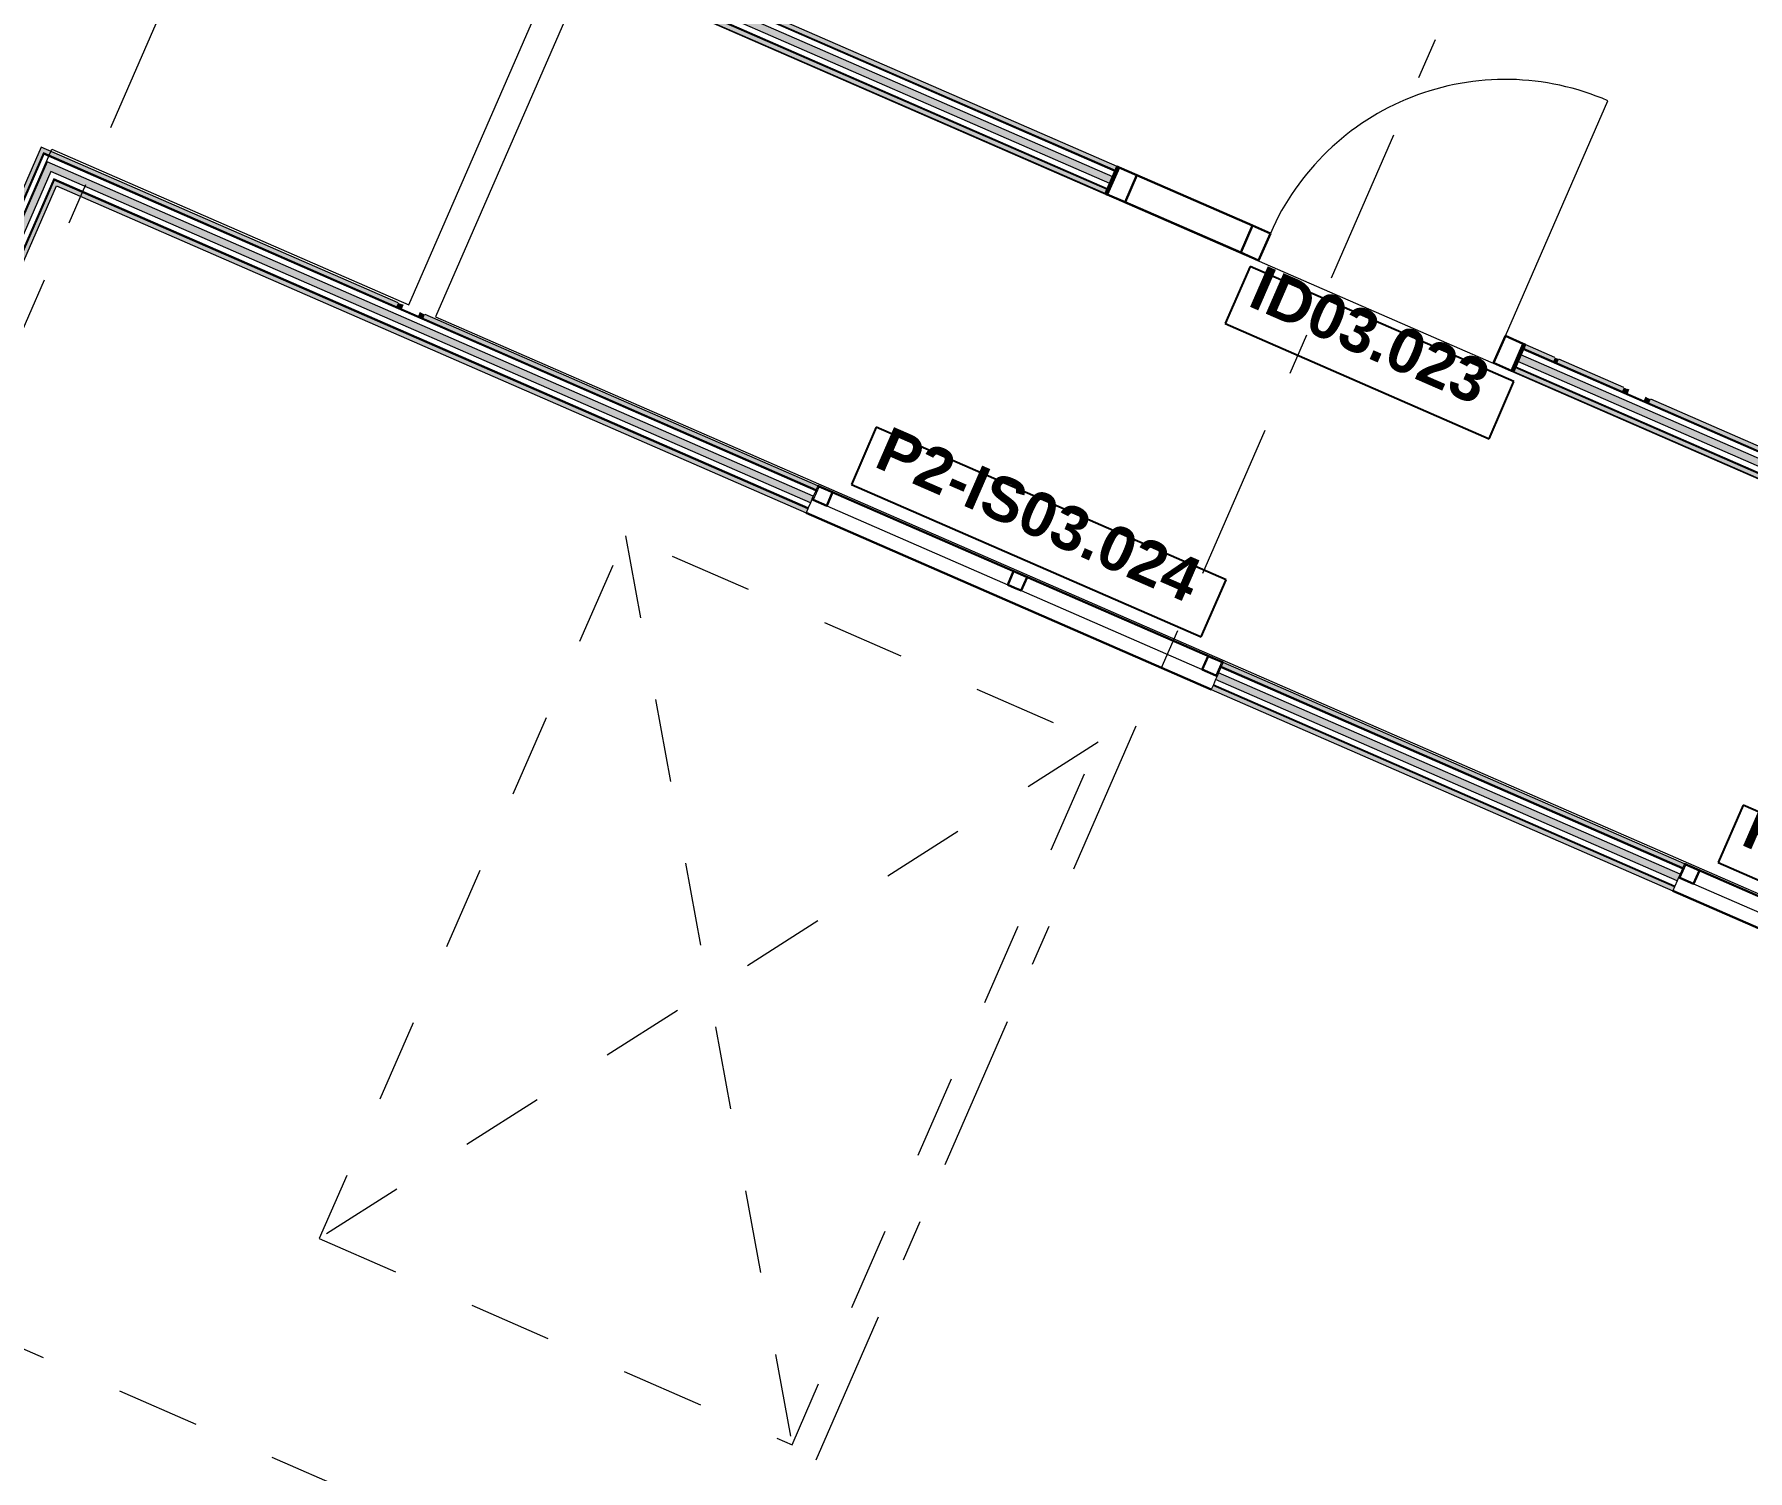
# Model space of a CAD drawing. Header units: millimetres. Extents: x -50172 to 162135, y -142603 to 4572.
# Drawn here: x -4177 to 1637, y -30624 to -25751 of the extents above; entities that cross this region are included whole.
import ezdxf
from ezdxf.enums import TextEntityAlignment as Align

# ---------------------------------------------------------------- set-up
doc = ezdxf.new("R2010")
doc.units = ezdxf.units.MM
doc.header["$MEASUREMENT"] = 0
doc.linetypes.add('Dashed', pattern=[564.444447, 282.222223, -282.222223])
doc.linetypes.add('Double Dashed', pattern=[1093.611073, 529.166651, -211.666656, 141.111112, -211.666656])
for name, color, linetype, lineweight in [('0_Pen_No__1', 7, 'Continuous', 13), ('A-95-MC_Marker_Section_P2.Marker_Pen_No__1', 7, 'Continuous', 13), ('New_A-25-M_Wall_Int_Pen_No__1', 7, 'Continuous', 13), ('New_A-95-P_Drawing_Pen_No__1', 7, 'Continuous', 13), ('New_ArchiCAD Door Markers_Pen_No__1', 7, 'Continuous', 13), ('New_ArchiCAD Door Markers_Pen_No__5', 7, 'Continuous', 25), ('New_ArchiCAD Doors_Pen_No__1', 7, 'Continuous', 13), ('New_ArchiCAD Window Markers_Pen_No__1', 7, 'Continuous', 13), ('New_ArchiCAD Window Markers_Pen_No__5', 7, 'Continuous', 25), ('New_ArchiCAD Windows_Pen_No__1', 7, 'Continuous', 13), ('New_ArchiCAD Windows_Pen_No__83', 8, 'Continuous', 20), ('New_ArchiCAD Zone Stamps_Pen_No__6', 7, 'Continuous', 35), ('New_ArchiCAD Zone Stamps_Pen_No__9', 7, 'Continuous', 13)]:
    doc.layers.add(name, color=color, linetype=linetype, lineweight=lineweight)
for name, color, linetype, lineweight, true_color in [('A-25-M_Wall_Int_Pen_No__107', 7, 'Continuous', 15, 0xa6a6a6), ('New_A-05-M_Gross_Int_Circulation_Pen_No__74', 7, 'Continuous', 20, 0x606060), ('New_A-15-MG_Structural_Grid_Phase_2_Pen_No__222', 7, 'Continuous', 13, 0x65af33), ('New_A-25-M_Wall_Int_Pen_No__107', 7, 'Continuous', 15, 0xa6a6a6), ('New_ArchiCAD Doors_Pen_No__43', 7, 'Continuous', 30, 0x444444), ('New_ArchiCAD Doors_Pen_No__63', 7, 'Continuous', 20, 0x606060), ('New_ArchiCAD Windows_Pen_No__23', 7, 'Continuous', 30, 0x2a2a2a), ('New_ArchiCAD Windows_Pen_No__43', 7, 'Continuous', 30, 0x444444)]:
    doc.layers.add(name, color=color, linetype=linetype, lineweight=lineweight, true_color=true_color)
for name, color, linetype in [('A-95-MC_Marker_Section_P2.Marker', 7, 'Continuous'), ('New_A-05-M_Gross_Int_Circulation', 7, 'Continuous'), ('New_A-15-MG_Structural_Grid_Phase_2', 7, 'Continuous'), ('New_A-25-M_Wall_Int', 7, 'Continuous'), ('New_ArchiCAD Door Markers', 7, 'Continuous'), ('New_ArchiCAD Doors', 7, 'Continuous'), ('New_ArchiCAD Window Markers', 7, 'Continuous'), ('New_ArchiCAD Windows', 7, 'Continuous')]:
    doc.layers.add(name, color=color, linetype=linetype)
doc.styles.add('GENERATED_STYLE_1', font='')
doc.styles.add('GENERATED_STYLE_2', font='')
doc.styles.add('GENERATED_STYLE_3', font='')
doc.styles.add('GENERATED_STYLE_4', font='')
doc.styles.get('GENERATED_STYLE_1').set_extended_font_data('Arial', bold=True)
doc.styles.get('GENERATED_STYLE_2').set_extended_font_data('Swis721 BT', bold=True)
doc.styles.get('GENERATED_STYLE_3').set_extended_font_data('Arial')
doc.styles.get('GENERATED_STYLE_4').set_extended_font_data('Swis721 BT')

# ---------------------------------------------------------------- blocks, each defined once
blk = doc.blocks.new('Corridor 02-Third_INB 3152_2_1', base_point=(-27291.1, -30973.4))
at = {"layer": 'New_A-05-M_Gross_Int_Circulation_Pen_No__74', "linetype": 'Continuous'}
for p, q in [((-2906.6, -26668.8), (-2387.5, -25478.4)), ((-6755.7, -32192), (-4117.1, -26140.9)), ((-4117.1, -26140.9), (-2906.6, -26668.8))]:
    blk.add_line(p, q, dxfattribs=at)
at = {"layer": 'New_ArchiCAD Zone Stamps_Pen_No__6'}
for tag, height, style, p in [('ROOM_NAME', 250, 'GENERATED_STYLE_1', (-28123.9, -29413.8)), ('zoneNameLine2', 250, 'GENERATED_STYLE_1', (-28312.4, -29846)), ('ROOM_NUMBER', 200, 'GENERATED_STYLE_3', (-28500.8, -30266.7)), ('measuredAreaCode', 200, 'GENERATED_STYLE_3', (-28657.8, -30626.8)), ('ROOM_HOLES_PRM', 200, 'GENERATED_STYLE_3', (-28350.4, -30760.8)), ('DUMMY_649', 200, 'GENERATED_STYLE_3', (-27721.3, -31035.2)), ('DUMMY_650', 133.3, 'GENERATED_STYLE_3', (-27442, -31141.7))]:
    blk.add_attdef(tag, text='', height=height, rotation=336.44041, dxfattribs=dict(at, style=style)).set_placement(p, align=Align.TOP_LEFT)
blk = doc.blocks.new('Corridor 01-Third_INB 3350_5_1', base_point=(10603.8, -32200.4))
at = {"layer": 'New_A-05-M_Gross_Int_Circulation_Pen_No__74', "linetype": 'Continuous'}
for p, q in [((-2299.9, -25527.6), (-2815.2, -26709.4)), ((17509.7, -34165.5), (-2299.9, -25527.6)), ((-2815.2, -26709.4), (15122.4, -34531))]:
    blk.add_line(p, q, dxfattribs=at)
at = {"layer": 'New_ArchiCAD Zone Stamps_Pen_No__9'}
for tag, height, style, p in [('ROOM_NAME', 250, 'GENERATED_STYLE_1', (9771, -30640.8)), ('zoneNameLine2', 250, 'GENERATED_STYLE_1', (9582.6, -31072.9)), ('ROOM_NUMBER', 200, 'GENERATED_STYLE_3', (9394.2, -31493.6)), ('measuredAreaCode', 200, 'GENERATED_STYLE_3', (9237.1, -31853.7)), ('DUMMY_649', 200, 'GENERATED_STYLE_3', (9544.5, -31987.8)), ('DUMMY_650', 200, 'GENERATED_STYLE_3', (10033.9, -32201.2)), ('DUMMY_651', 133.3, 'GENERATED_STYLE_3', (10313.2, -32307.7))]:
    blk.add_attdef(tag, text='', height=height, rotation=336.44041, dxfattribs=dict(at, style=style)).set_placement(p, align=Align.TOP_LEFT)
blk = doc.blocks.new('*X270')
at = {"layer": 'New_A-25-M_Wall_Int_Pen_No__107', "linetype": 'Continuous'}
blk.add_hatch(color=256, dxfattribs=at).paths.add_polyline_path([(-2263.5, -25473.6), (-2273.5, -25496.5), (-527.8, -26257.7), (-517.8, -26234.8)])
blk = doc.blocks.new('*X271')
at = {"layer": 'New_A-25-M_Wall_Int_Pen_No__107', "linetype": 'Continuous'}
blk.add_hatch(color=256, dxfattribs=at).paths.add_polyline_path([(856.3, -26861.3), (1837, -27288.9), (1847, -27266), (866.3, -26838.4)])
blk = doc.blocks.new('Door with Sidelight on Side 2 19')
at = {"layer": 'New_ArchiCAD Doors_Pen_No__1', "linetype": 'Continuous'}
for p, q in [((-755, 0), (-755, -15)), ((755, 0), (755, -15)), ((-755, -15), (-755, -18)), ((-755, -18), (-755, -38)), ((-755, -38), (-755, -63)), ((755, -15), (755, -18)), ((755, -18), (755, -38)), ((755, -38), (755, -63)), ((-755, -63), (-755, -82)), ((-755, -82), (-755, -85)), ((-755, -85), (-755, -100)), ((755, -63), (755, -82)), ((755, -82), (755, -85)), ((755, -85), (755, -100))]:
    blk.add_line(p, q, dxfattribs=at)
at = {"layer": 'New_ArchiCAD Doors_Pen_No__43', "linetype": 'Continuous'}
for p, q in [((-748, 0), (-755, 0)), ((-755, 0), (-755, -100)), ((-682, 0), (-748, 0)), ((-748, 0), (-748, -100)), ((-254, 0), (-682, 0)), ((-682, 0), (-682, -100)), ((-682, -100), (-682, 0)), ((-254, -100), (-254, 0)), ((-188, 0), (-254, 0)), ((-254, 0), (-254, -100)), ((-188, -100), (-188, 0)), ((748, 0), (682, 0)), ((682, 0), (682, -100)), ((748, 0), (755, 0)), ((748, -100), (748, 0)), ((755, 0), (755, -100)), ((-748, -100), (-755, -100)), ((-748, -100), (-682, -100)), ((-682, -100), (-254, -100)), ((-254, -100), (-188, -100)), ((682, -100), (748, -100)), ((748, -100), (755, -100))]:
    blk.add_line(p, q, dxfattribs=at)
at = {"layer": 'New_ArchiCAD Doors_Pen_No__63', "linetype": 'Continuous'}
blk.add_line((682, 0), (682, 870), dxfattribs=at)
blk.add_arc((682, 0), 870, 90, 180, dxfattribs=at)
blk = doc.blocks.new('Door Stamp 17_16')
at = {"layer": 'New_ArchiCAD Door Markers_Pen_No__5', "linetype": 'Continuous'}
for p, q in [((206.6, 241.9), (-770.5, 241.9)), ((-770.5, 241.9), (-770.5, 30.2)), ((206.6, 241.9), (-770.5, 241.9)), ((206.6, 30.2), (206.6, 241.9)), ((-770.5, 30.2), (206.6, 30.2))]:
    blk.add_line(p, q, dxfattribs=at)
at = {"layer": 'New_ArchiCAD Door Markers_Pen_No__1', "style": 'GENERATED_STYLE_2'}
blk.add_attdef('AC_WIDO_ID', text='', height=150, rotation=180, dxfattribs=at).set_placement((147.8, 286.5), align=Align.BOTTOM_LEFT)
blk = doc.blocks.new('Wall_12_1', base_point=(17659.4, -34119.5))
at = {"layer": 'A-25-M_Wall_Int_Pen_No__107', "linetype": 'Continuous'}
blk.add_hatch(color=256, dxfattribs=at).paths.add_polyline_path([(976.4, -26861.3), (990.2, -26867.3), (996.2, -26853.5), (982.4, -26847.5)])
at = {"layer": 'New_A-25-M_Wall_Int_Pen_No__107', "linetype": 'Continuous', "lineweight": 0, "true_color": 0x535353}
for points in [[(-2254.3, -25452.5), (-2255.5, -25455.3), (-509.9, -26216.5), (-508.7, -26213.7)], [(-2281.1, -25513.9), (-2282.3, -25516.7), (-536.6, -26277.9), (-535.4, -26275.1)], [(874.3, -26820), (1284, -26998.7), (1285.2, -26995.9), (875.5, -26817.3)], [(847.5, -26881.4), (1828.2, -27309.1), (1829.4, -27306.3), (848.7, -26878.7)], [(1223.8, -26969.2), (1226.6, -26970.4), (1232.6, -26956.6), (1229.8, -26955.4)], [(1284, -26998.7), (1286.8, -26999.9), (1288, -26997.1), (1285.2, -26995.9)], [(1285.2, -26995.9), (1288, -26997.1), (1294, -26983.4), (1291.2, -26982.2)], [(1288, -26997.1), (1286.8, -26999.9), (1855, -27247.7), (1856.2, -27244.9)]]:
    blk.add_hatch(color=251, dxfattribs=at).paths.add_polyline_path(points)
at = {"layer": 'New_A-25-M_Wall_Int_Pen_No__107', "linetype": 'Continuous'}
for points in [[(-2248.3, -25438.8), (-2254.3, -25452.5), (-508.7, -26213.7), (-502.7, -26200)], [(-2288.3, -25530.4), (-542.6, -26291.6), (-536.6, -26277.9), (-2282.3, -25516.7)], [(881.5, -26803.5), (875.5, -26817.3), (976.4, -26861.3), (982.4, -26847.5)], [(990.2, -26867.3), (1210.1, -26963.2), (1216.1, -26949.4), (996.2, -26853.5)], [(847.5, -26881.4), (841.5, -26895.2), (1822.2, -27322.8), (1828.2, -27309.1)], [(1210.1, -26963.2), (1223.8, -26969.2), (1229.8, -26955.4), (1216.1, -26949.4)], [(1288, -26997.1), (1301.7, -27003.1), (1307.7, -26989.4), (1294, -26983.4)], [(1307.7, -26989.4), (1301.7, -27003.1), (1856.2, -27244.9), (1862.2, -27231.2)]]:
    blk.add_hatch(color=256, dxfattribs=at).paths.add_polyline_path(points)
at = {"layer": 'New_A-25-M_Wall_Int_Pen_No__1', "linetype": 'Continuous'}
for p, q in [((-509.9, -26216.5), (-2255.5, -25455.3)), ((-508.7, -26213.7), (-2254.3, -25452.5)), ((-536.6, -26277.9), (-2282.3, -25516.7)), ((-535.4, -26275.1), (-2281.1, -25513.9)), ((-527.8, -26257.7), (-2273.5, -25496.5)), ((-517.8, -26234.8), (-2263.5, -25473.6)), ((-509.9, -26216.5), (-517.8, -26234.8)), ((-508.7, -26213.7), (-509.9, -26216.5)), ((-502.7, -26200), (-508.7, -26213.7)), ((-536.6, -26277.9), (-542.6, -26291.6)), ((-535.4, -26275.1), (-536.6, -26277.9)), ((-527.8, -26257.7), (-535.4, -26275.1)), ((-517.8, -26234.8), (-527.8, -26257.7)), ((866.3, -26838.4), (856.3, -26861.3)), ((874.3, -26820), (866.3, -26838.4)), ((1847, -27266), (866.3, -26838.4)), ((875.5, -26817.3), (874.3, -26820)), ((1855, -27247.7), (874.3, -26820)), ((881.5, -26803.5), (875.5, -26817.3)), ((1285.2, -26995.9), (875.5, -26817.3)), ((847.5, -26881.4), (841.5, -26895.2)), ((848.7, -26878.7), (847.5, -26881.4)), ((1828.2, -27309.1), (847.5, -26881.4)), ((856.3, -26861.3), (848.7, -26878.7)), ((1829.4, -27306.3), (848.7, -26878.7)), ((1837, -27288.9), (856.3, -26861.3)), ((1229.8, -26955.4), (1223.8, -26969.2)), ((1232.6, -26956.6), (1226.6, -26970.4)), ((1291.2, -26982.2), (1285.2, -26995.9)), ((1288, -26997.1), (1294, -26983.4)), ((1856.2, -27244.9), (1288, -26997.1))]:
    blk.add_line(p, q, dxfattribs=at)
at = {"layer": 'New_A-25-M_Wall_Int_Pen_No__1', "linetype": 'Continuous', "flags": 128}
for points in [[(-502.7, -26200), (-2248.3, -25438.8)], [(-2288.3, -25530.4), (-542.6, -26291.6)], [(982.4, -26847.5), (881.5, -26803.5)], [(1216.1, -26949.4), (996.2, -26853.5)], [(841.5, -26895.2), (1822.2, -27322.8)], [(1862.2, -27231.2), (1307.7, -26989.4)]]:
    blk.add_lwpolyline(points, dxfattribs=at)
at = {"layer": 'New_A-25-M_Wall_Int', "color": 250, "lineweight": 50, "true_color": 0x2a2a2a}
for name in ['*X270', '*X271']:
    blk.add_blockref(name, (0, 0), dxfattribs=at)
at = {"layer": 'New_ArchiCAD Door Markers'}
ref = blk.add_blockref('Door Stamp 17_16', (149.4, -26593.4), dxfattribs=dict(at, rotation=156.4404115839991))
ref.add_attrib('AC_WIDO_ID', 'ID03.023', dxfattribs={"layer": 'New_ArchiCAD Door Markers_Pen_No__1', "color": 7, "height": 150, "rotation": 336.44041, "style": 'GENERATED_STYLE_2'}).set_placement((-82.7, -26711.3), align=Align.BOTTOM_LEFT)
at = {"layer": 'New_ArchiCAD Doors', "color": 251, "linetype": 'Continuous', "lineweight": 20, "true_color": 0x606060, "zscale": 1000, "rotation": 336.440411583999}
blk.add_blockref('Door with Sidelight on Side 2 19', (189.4, -26501.7), dxfattribs=at)
blk = doc.blocks.new('*X445')
at = {"layer": 'New_A-25-M_Wall_Int_Pen_No__107', "linetype": 'Continuous'}
blk.add_hatch(color=256, dxfattribs=at).paths.add_polyline_path([(-4133.9, -26183.9), (-4121, -26216.8), (-1543.8, -27340.6), (-1538.6, -27328.7), (-1533.8, -27317.7)])
blk = doc.blocks.new('*X446')
at = {"layer": 'New_A-25-M_Wall_Int_Pen_No__107', "linetype": 'Continuous'}
blk.add_hatch(color=256, dxfattribs=at).paths.add_polyline_path([(-163.6, -27928.2), (-168.8, -27940.1), (1397.1, -28623), (1402.3, -28611), (1407.1, -28600), (-158.8, -27917.2)])
blk = doc.blocks.new('Horizontal Multi-Sash Window 19_3')
at = {"layer": 'New_ArchiCAD Windows_Pen_No__1', "linetype": 'Continuous'}
for p, q in [((-750, -12), (-750, 0)), ((750, -12), (750, 0)), ((-750, -32), (-750, -12)), ((-750, -35), (-750, -32)), ((-750, -50), (-750, -35)), ((750, -32), (750, -12)), ((750, -35), (750, -32)), ((750, -50), (750, -35))]:
    blk.add_line(p, q, dxfattribs=at)
at = {"layer": 'New_ArchiCAD Windows_Pen_No__23', "linetype": 'Continuous'}
for p, q in [((-750, 50), (750, 50)), ((-750, -50), (750, -50))]:
    blk.add_line(p, q, dxfattribs=at)
at = {"layer": 'New_ArchiCAD Windows_Pen_No__43', "linetype": 'Continuous'}
for p, q in [((-750, 0), (-745, 0)), ((-745, 0), (-695, 0)), ((-695, 0), (-695, -50)), ((-25, -50), (-25, 0)), ((-25, 0), (0, 0)), ((0, 0), (25, 0)), ((25, 0), (25, -50)), ((695, -50), (695, 0)), ((695, 0), (745, 0)), ((745, 0), (750, 0)), ((-745, -50), (-750, -50)), ((-695, -50), (-745, -50)), ((0, -50), (-25, -50)), ((25, -50), (0, -50)), ((745, -50), (695, -50)), ((750, -50), (745, -50))]:
    blk.add_line(p, q, dxfattribs=at)
at = {"layer": 'New_ArchiCAD Windows_Pen_No__83', "linetype": 'Continuous'}
for p, q in [((-745, -50), (-745, 0)), ((-695, 0), (-25, 0)), ((25, 0), (695, 0)), ((745, -50), (745, 0)), ((-25, -50), (-695, -50)), ((695, -50), (25, -50))]:
    blk.add_line(p, q, dxfattribs=at)
blk = doc.blocks.new('Window Stamp 18_8')
at = {"layer": 'New_ArchiCAD Window Markers_Pen_No__5', "linetype": 'Continuous'}
for p, q in [((647.5, -150), (-647.5, -150)), ((-647.5, -150), (-647.5, -361.8)), ((647.5, -150), (-647.5, -150)), ((647.5, -361.8), (647.5, -150)), ((-647.5, -361.8), (647.5, -361.8))]:
    blk.add_line(p, q, dxfattribs=at)
at = {"layer": 'New_ArchiCAD Window Markers_Pen_No__1', "style": 'GENERATED_STYLE_2'}
blk.add_attdef('AC_WIDO_ID', text='', height=150, rotation=180, dxfattribs=at).set_placement((588.7, -105.4), align=Align.BOTTOM_LEFT)
blk = doc.blocks.new('Wall_56_1', base_point=(15773.8, -34823.2))
at = {"layer": 'New_A-25-M_Wall_Int_Pen_No__107', "linetype": 'Continuous'}
for points in [[(-2943, -26661.7), (-4153.5, -26133.9), (-4145.8, -26153.6), (-2949, -26675.5)], [(-1552.6, -27360.7), (-4109.6, -26245.8), (-4101.8, -26265.5), (-1558.6, -27374.5)], [(-2949, -26675.5), (-2935.2, -26681.5), (-2929.2, -26667.7), (-2943, -26661.7)], [(-2871, -26709.5), (-2857.3, -26715.5), (-2851.3, -26701.7), (-2865, -26695.7)], [(-2857.3, -26715.5), (-1524.6, -27296.6), (-1518.6, -27282.8), (-2851.3, -26701.7)], [(-149.6, -27896.1), (1416.3, -28579), (1422.3, -28565.2), (-143.6, -27882.4)], [(-183.6, -27974), (1382.3, -28656.9), (1388.3, -28643.1), (-177.6, -27960.3)]]:
    blk.add_hatch(color=256, dxfattribs=at).paths.add_polyline_path(points)
at = {"layer": 'New_A-25-M_Wall_Int_Pen_No__107', "linetype": 'Continuous', "lineweight": 0, "true_color": 0x535353}
for points in [[(-2873.8, -26708.3), (-4145.8, -26153.6), (-4144.2, -26157.6), (-2875, -26711)], [(-1551.4, -27358), (-4111.1, -26241.8), (-4109.6, -26245.8), (-1552.6, -27360.7)], [(-2935.2, -26681.5), (-2932.5, -26682.7), (-2926.5, -26668.9), (-2929.2, -26667.7)], [(-2875, -26711), (-2872.2, -26712.2), (-2871, -26709.5), (-2873.8, -26708.3)], [(-2873.8, -26708.3), (-2871, -26709.5), (-2865, -26695.7), (-2867.8, -26694.5)], [(-2872.2, -26712.2), (-1525.8, -27299.3), (-1524.6, -27296.6), (-2871, -26709.5)], [(-150.8, -27898.9), (1415.1, -28581.7), (1416.3, -28579), (-149.6, -27896.1)], [(-177.6, -27960.3), (1388.3, -28643.1), (1389.5, -28640.4), (-176.4, -27957.5)]]:
    blk.add_hatch(color=251, dxfattribs=at).paths.add_polyline_path(points)
at = {"layer": 'New_A-25-M_Wall_Int_Pen_No__1', "linetype": 'Continuous'}
for p, q in [((-2873.8, -26708.3), (-4145.8, -26153.6)), ((-1525.8, -27299.3), (-4144.2, -26157.6)), ((-1533.8, -27317.7), (-4133.9, -26183.9)), ((-1543.8, -27340.6), (-4121, -26216.8)), ((-1551.4, -27358), (-4111.1, -26241.8)), ((-1552.6, -27360.7), (-4109.6, -26245.8)), ((-2929.2, -26667.7), (-2935.2, -26681.5)), ((-2926.5, -26668.9), (-2932.5, -26682.7)), ((-2867.8, -26694.5), (-2873.8, -26708.3)), ((-2871, -26709.5), (-2865, -26695.7)), ((-1524.6, -27296.6), (-2871, -26709.5)), ((-1533.8, -27317.7), (-1538.6, -27328.7)), ((-1525.8, -27299.3), (-1533.8, -27317.7)), ((-1524.6, -27296.6), (-1525.8, -27299.3)), ((-1518.6, -27282.8), (-1524.6, -27296.6)), ((-1552.6, -27360.7), (-1558.6, -27374.5)), ((-1551.4, -27358), (-1552.6, -27360.7)), ((-1543.8, -27340.6), (-1551.4, -27358)), ((-1538.6, -27328.7), (-1543.8, -27340.6)), ((-150.8, -27898.9), (-158.8, -27917.2)), ((-149.6, -27896.1), (-150.8, -27898.9)), ((1415.1, -28581.7), (-150.8, -27898.9)), ((-143.6, -27882.4), (-149.6, -27896.1)), ((1416.3, -28579), (-149.6, -27896.1)), ((-177.6, -27960.3), (-183.6, -27974)), ((-176.4, -27957.5), (-177.6, -27960.3)), ((1388.3, -28643.1), (-177.6, -27960.3)), ((-168.8, -27940.1), (-176.4, -27957.5)), ((1389.5, -28640.4), (-176.4, -27957.5)), ((-163.6, -27928.2), (-168.8, -27940.1)), ((1397.1, -28623), (-168.8, -27940.1)), ((-158.8, -27917.2), (-163.6, -27928.2)), ((1407.1, -28600), (-158.8, -27917.2)), ((1407.1, -28600), (1402.3, -28611)), ((1415.1, -28581.7), (1407.1, -28600)), ((1416.3, -28579), (1415.1, -28581.7)), ((1422.3, -28565.2), (1416.3, -28579)), ((1388.3, -28643.1), (1382.3, -28656.9)), ((1389.5, -28640.4), (1388.3, -28643.1)), ((1397.1, -28623), (1389.5, -28640.4)), ((1402.3, -28611), (1397.1, -28623))]:
    blk.add_line(p, q, dxfattribs=at)
at = {"layer": 'New_A-25-M_Wall_Int_Pen_No__1', "linetype": 'Continuous', "flags": 128}
for points in [[(-2943, -26661.7), (-4153.5, -26133.9)], [(-4101.8, -26265.5), (-1558.6, -27374.5)], [(-1518.6, -27282.8), (-2851.3, -26701.7)], [(1422.3, -28565.2), (-143.6, -27882.4)], [(-183.6, -27974), (1382.3, -28656.9)]]:
    blk.add_lwpolyline(points, dxfattribs=at)
at = {"layer": 'New_A-25-M_Wall_Int', "color": 250, "lineweight": 50, "true_color": 0x2a2a2a}
for name in ['*X445', '*X446']:
    blk.add_blockref(name, (0, 0), dxfattribs=at)
at = {"layer": 'New_ArchiCAD Window Markers'}
ref = blk.add_blockref('Window Stamp 18_8', (-871.1, -27674.3), dxfattribs=dict(at, rotation=156.4404115839917))
ref.add_attrib('AC_WIDO_ID', 'P2-IS03.024', dxfattribs={"layer": 'New_ArchiCAD Window Markers_Pen_No__1', "color": 7, "height": 150, "rotation": 336.44041, "style": 'GENERATED_STYLE_2'}).set_placement((-1350.7, -27256.9), align=Align.BOTTOM_LEFT)
ref = blk.add_blockref('Window Stamp 18_8', (2069.8, -28956.7), dxfattribs=dict(at, rotation=156.4404115839917))
ref.add_attrib('AC_WIDO_ID', 'P2-IS03.022', dxfattribs={"layer": 'New_ArchiCAD Window Markers_Pen_No__1', "color": 7, "height": 150, "rotation": 336.44041, "style": 'GENERATED_STYLE_2'}).set_placement((1590.2, -28539.3), align=Align.BOTTOM_LEFT)
at = {"layer": 'New_ArchiCAD Windows', "color": 251, "linetype": 'Continuous', "lineweight": 20, "true_color": 0x606060, "xscale": -1, "zscale": 1000, "rotation": 156.4404115839917}
for p in [(-851.1, -27628.4), (2089.8, -28910.8)]:
    blk.add_blockref('Horizontal Multi-Sash Window 19_3', p, dxfattribs=at)
blk = doc.blocks.new('*X455')
at = {"layer": 'New_A-25-M_Wall_Int_Pen_No__107', "linetype": 'Continuous'}
blk.add_hatch(color=256, dxfattribs=at).paths.add_polyline_path([(-6082.5, -30652.7), (-6337.6, -31237.8), (-6304.7, -31224.9), (-6059.6, -30662.7), (-6071.5, -30657.5)])
blk = doc.blocks.new('*X456')
at = {"layer": 'New_A-25-M_Wall_Int_Pen_No__107', "linetype": 'Continuous'}
blk.add_hatch(color=256, dxfattribs=at).paths.add_polyline_path([(-5482.9, -29277.7), (-5471.9, -29282.5), (-5460, -29287.7), (-4121, -26216.8), (-4133.9, -26183.9)])
blk = doc.blocks.new('Horizontal Multi-Sash Window 19_2')
at = {"layer": 'New_ArchiCAD Windows_Pen_No__1', "linetype": 'Continuous'}
for p, q in [((-750, -13), (-750, 0)), ((750, -13), (750, 0)), ((-750, -32), (-750, -13)), ((-750, -35), (-750, -32)), ((-750, -50), (-750, -35)), ((750, -32), (750, -13)), ((750, -35), (750, -32)), ((750, -50), (750, -35))]:
    blk.add_line(p, q, dxfattribs=at)
at = {"layer": 'New_ArchiCAD Windows_Pen_No__23', "linetype": 'Continuous'}
for p, q in [((-750, 50), (750, 50)), ((-750, -50), (750, -50))]:
    blk.add_line(p, q, dxfattribs=at)
at = {"layer": 'New_ArchiCAD Windows_Pen_No__43', "linetype": 'Continuous'}
for p, q in [((-750, 0), (-745, 0)), ((-745, 0), (-695, 0)), ((-695, 0), (-695, -50)), ((-25, -50), (-25, 0)), ((-25, 0), (0, 0)), ((0, 0), (25, 0)), ((25, 0), (25, -50)), ((695, -50), (695, 0)), ((695, 0), (745, 0)), ((745, 0), (750, 0)), ((-745, -50), (-750, -50)), ((-695, -50), (-745, -50)), ((0, -50), (-25, -50)), ((25, -50), (0, -50)), ((745, -50), (695, -50)), ((750, -50), (745, -50))]:
    blk.add_line(p, q, dxfattribs=at)
at = {"layer": 'New_ArchiCAD Windows_Pen_No__83', "linetype": 'Continuous'}
for p, q in [((-745, -50), (-745, 0)), ((-695, 0), (-25, 0)), ((25, 0), (695, 0)), ((745, -50), (745, 0)), ((-25, -50), (-695, -50)), ((695, -50), (25, -50))]:
    blk.add_line(p, q, dxfattribs=at)
blk = doc.blocks.new('Wall_57_1', base_point=(-4153.5, -26133.9))
at = {"layer": 'New_A-25-M_Wall_Int_Pen_No__107', "linetype": 'Continuous'}
for points in [[(-5517.8, -29262.5), (-5504, -29268.5), (-4145.8, -26153.6), (-4153.5, -26133.9)], [(-5439.9, -29296.5), (-5426.1, -29302.5), (-4101.8, -26265.5), (-4109.6, -26245.8)], [(-6387.7, -31257.4), (-6367.9, -31249.7), (-6103.6, -30643.5), (-6117.3, -30637.5)], [(-6275.8, -31213.5), (-6256, -31205.7), (-6025.7, -30677.5), (-6039.4, -30671.5)]]:
    blk.add_hatch(color=256, dxfattribs=at).paths.add_polyline_path(points)
at = {"layer": 'New_A-25-M_Wall_Int_Pen_No__107', "linetype": 'Continuous', "lineweight": 0, "true_color": 0x535353}
for points in [[(-4145.8, -26153.6), (-5504, -29268.5), (-5501.3, -29269.7), (-4144.2, -26157.6)], [(-4111.1, -26241.8), (-5442.6, -29295.3), (-5439.9, -29296.5), (-4109.6, -26245.8)], [(-6367.9, -31249.7), (-6364, -31248.1), (-6100.8, -30644.7), (-6103.6, -30643.5)], [(-6279.7, -31215), (-6275.8, -31213.5), (-6039.4, -30671.5), (-6042.2, -30670.3)]]:
    blk.add_hatch(color=251, dxfattribs=at).paths.add_polyline_path(points)
at = {"layer": 'New_A-25-M_Wall_Int_Pen_No__1', "linetype": 'Continuous'}
for p, q in [((-4145.8, -26153.6), (-5504, -29268.5)), ((-4144.2, -26157.6), (-5501.3, -29269.7)), ((-4133.9, -26183.9), (-5482.9, -29277.7)), ((-4121, -26216.8), (-5460, -29287.7)), ((-4111.1, -26241.8), (-5442.6, -29295.3)), ((-4109.6, -26245.8), (-5439.9, -29296.5)), ((-5504, -29268.5), (-5517.8, -29262.5)), ((-5501.3, -29269.7), (-5504, -29268.5)), ((-5482.9, -29277.7), (-5501.3, -29269.7)), ((-5471.9, -29282.5), (-5482.9, -29277.7)), ((-5460, -29287.7), (-5471.9, -29282.5)), ((-5442.6, -29295.3), (-5460, -29287.7)), ((-5439.9, -29296.5), (-5442.6, -29295.3)), ((-5426.1, -29302.5), (-5439.9, -29296.5)), ((-6103.6, -30643.5), (-6117.3, -30637.5)), ((-6103.6, -30643.5), (-6367.9, -31249.7)), ((-6100.8, -30644.7), (-6364, -31248.1)), ((-6082.5, -30652.7), (-6337.6, -31237.8)), ((-6059.6, -30662.7), (-6304.7, -31224.9)), ((-6042.2, -30670.3), (-6279.7, -31215)), ((-6039.4, -30671.5), (-6275.8, -31213.5)), ((-6100.8, -30644.7), (-6103.6, -30643.5)), ((-6082.5, -30652.7), (-6100.8, -30644.7)), ((-6071.5, -30657.5), (-6082.5, -30652.7)), ((-6059.6, -30662.7), (-6071.5, -30657.5)), ((-6042.2, -30670.3), (-6059.6, -30662.7)), ((-6039.4, -30671.5), (-6042.2, -30670.3)), ((-6025.7, -30677.5), (-6039.4, -30671.5))]:
    blk.add_line(p, q, dxfattribs=at)
at = {"layer": 'New_A-25-M_Wall_Int_Pen_No__1', "linetype": 'Continuous', "flags": 128}
for points in [[(-4153.5, -26133.9), (-5517.8, -29262.5)], [(-5426.1, -29302.5), (-4101.8, -26265.5)], [(-6117.3, -30637.5), (-6387.7, -31257.4)], [(-6065.4, -30768.6), (-6025.7, -30677.5)], [(-6256, -31205.7), (-6071.4, -30782.4)]]:
    blk.add_lwpolyline(points, dxfattribs=at)
at = {"layer": 'New_A-25-M_Wall_Int', "color": 250, "lineweight": 50, "true_color": 0x2a2a2a}
for name in ['*X456', '*X455']:
    blk.add_blockref(name, (0, 0), dxfattribs=at)
at = {"layer": 'New_ArchiCAD Window Markers'}
ref = blk.add_blockref('Window Stamp 18_8', (-5725.9, -29990), dxfattribs=dict(at, rotation=246.4404115839912))
ref.add_attrib('AC_WIDO_ID', 'P2-IS03.018', dxfattribs={"layer": 'New_ArchiCAD Window Markers_Pen_No__1', "color": 7, "height": 150, "rotation": 66.44041, "style": 'GENERATED_STYLE_2'}).set_placement((-6098.7, -30425), align=Align.BOTTOM_LEFT)
at = {"layer": 'New_ArchiCAD Windows', "color": 251, "linetype": 'Continuous', "lineweight": 20, "true_color": 0x606060, "zscale": 1000, "rotation": 66.44041158399124}
blk.add_blockref('Horizontal Multi-Sash Window 19_2', (-5771.7, -29970), dxfattribs=at)
blk = doc.blocks.new('Standard grid marker_39')
at = {"layer": 'New_A-15-MG_Structural_Grid_Phase_2_Pen_No__222', "linetype": 'Double Dashed'}
blk.add_line((948.6, 0), (36650.5, 0), dxfattribs=at)
at = {"layer": 'New_A-15-MG_Structural_Grid_Phase_2_Pen_No__222', "style": 'GENERATED_STYLE_4'}
for tag, p in [('AC_MarkerText_1_0', (-500, -588.3)), ('AC_MarkerText_1_1', (38099.1, -588.3))]:
    blk.add_attdef(tag, text='', height=350, rotation=90, dxfattribs=at).set_placement(p, align=Align.MIDDLE_CENTER)
blk = doc.blocks.new('Standard grid marker_41')
at = {"layer": 'New_A-15-MG_Structural_Grid_Phase_2_Pen_No__222', "linetype": 'Double Dashed'}
blk.add_line((18800.1, 0), (27262.4, 0), dxfattribs=at)
at = {"layer": 'New_A-15-MG_Structural_Grid_Phase_2_Pen_No__222', "style": 'GENERATED_STYLE_4'}
for tag, p in [('AC_MarkerText_1_0', (-500, 36.8)), ('AC_MarkerText_1_1', (27762.4, 36.8))]:
    blk.add_attdef(tag, text='', height=350, rotation=270, dxfattribs=at).set_placement(p, align=Align.MIDDLE_CENTER)
blk = doc.blocks.new('Cutting Plane_3_1', base_point=(-25330.5, -21002.6))
at = {"layer": 'A-95-MC_Marker_Section_P2.Marker_Pen_No__1', "linetype": 'Dashed'}
blk.add_line((-25101.3, -21102.5), (22391.9, -41811.9), dxfattribs=at)

msp = doc.modelspace()

# ---------------------------------------------------------------- linework, layer by layer
at = {"layer": '0_Pen_No__1', "linetype": 'Dashed', "flags": 128}
msp.add_lwpolyline([(-3210.2, -29836.2), (-1606.1, -30535.7), (-566.9, -28152.4), (-2171, -27452.9)], close=True, dxfattribs=at)
at = {"layer": 'New_A-95-P_Drawing_Pen_No__1', "linetype": 'Dashed'}
for p, q in [((-2171, -27452.9), (-1606.1, -30535.7)), ((-566.9, -28152.4), (-3210.2, -29836.2))]:
    msp.add_line(p, q, dxfattribs=at)

# ---------------------------------------------------------------- block references
at = {"layer": 'A-95-MC_Marker_Section_P2.Marker'}
msp.add_blockref('Cutting Plane_3_1', (-25330.5, -21002.6), dxfattribs=at)
at = {"layer": 'New_A-05-M_Gross_Int_Circulation', "linetype": 'Continuous'}
for name, p in [('Corridor 02-Third_INB 3152_2_1', (-27291.1, -30973.4)), ('Corridor 01-Third_INB 3350_5_1', (10603.8, -32200.4))]:
    msp.add_blockref(name, p, dxfattribs=at)
at = {"layer": 'New_A-15-MG_Structural_Grid_Phase_2', "color": 8, "linetype": 'Continuous', "lineweight": 15, "zscale": 1000}
for name, p, rotation in [('Standard grid marker_39', (12179.5, 840.1), 246.440411583993), ('Standard grid marker_41', (-11868.8, -44302.7), 66.44041158399293)]:
    msp.add_blockref(name, p, dxfattribs=dict(at, rotation=rotation))
at = {"layer": 'New_A-25-M_Wall_Int', "color": 250, "lineweight": 50, "true_color": 0x2a2a2a}
for name, p in [('Wall_12_1', (17659.4, -34119.5)), ('Wall_57_1', (-4153.5, -26133.9)), ('Wall_56_1', (15773.8, -34823.2))]:
    msp.add_blockref(name, p, dxfattribs=at)

doc.saveas('drawing.dxf')
